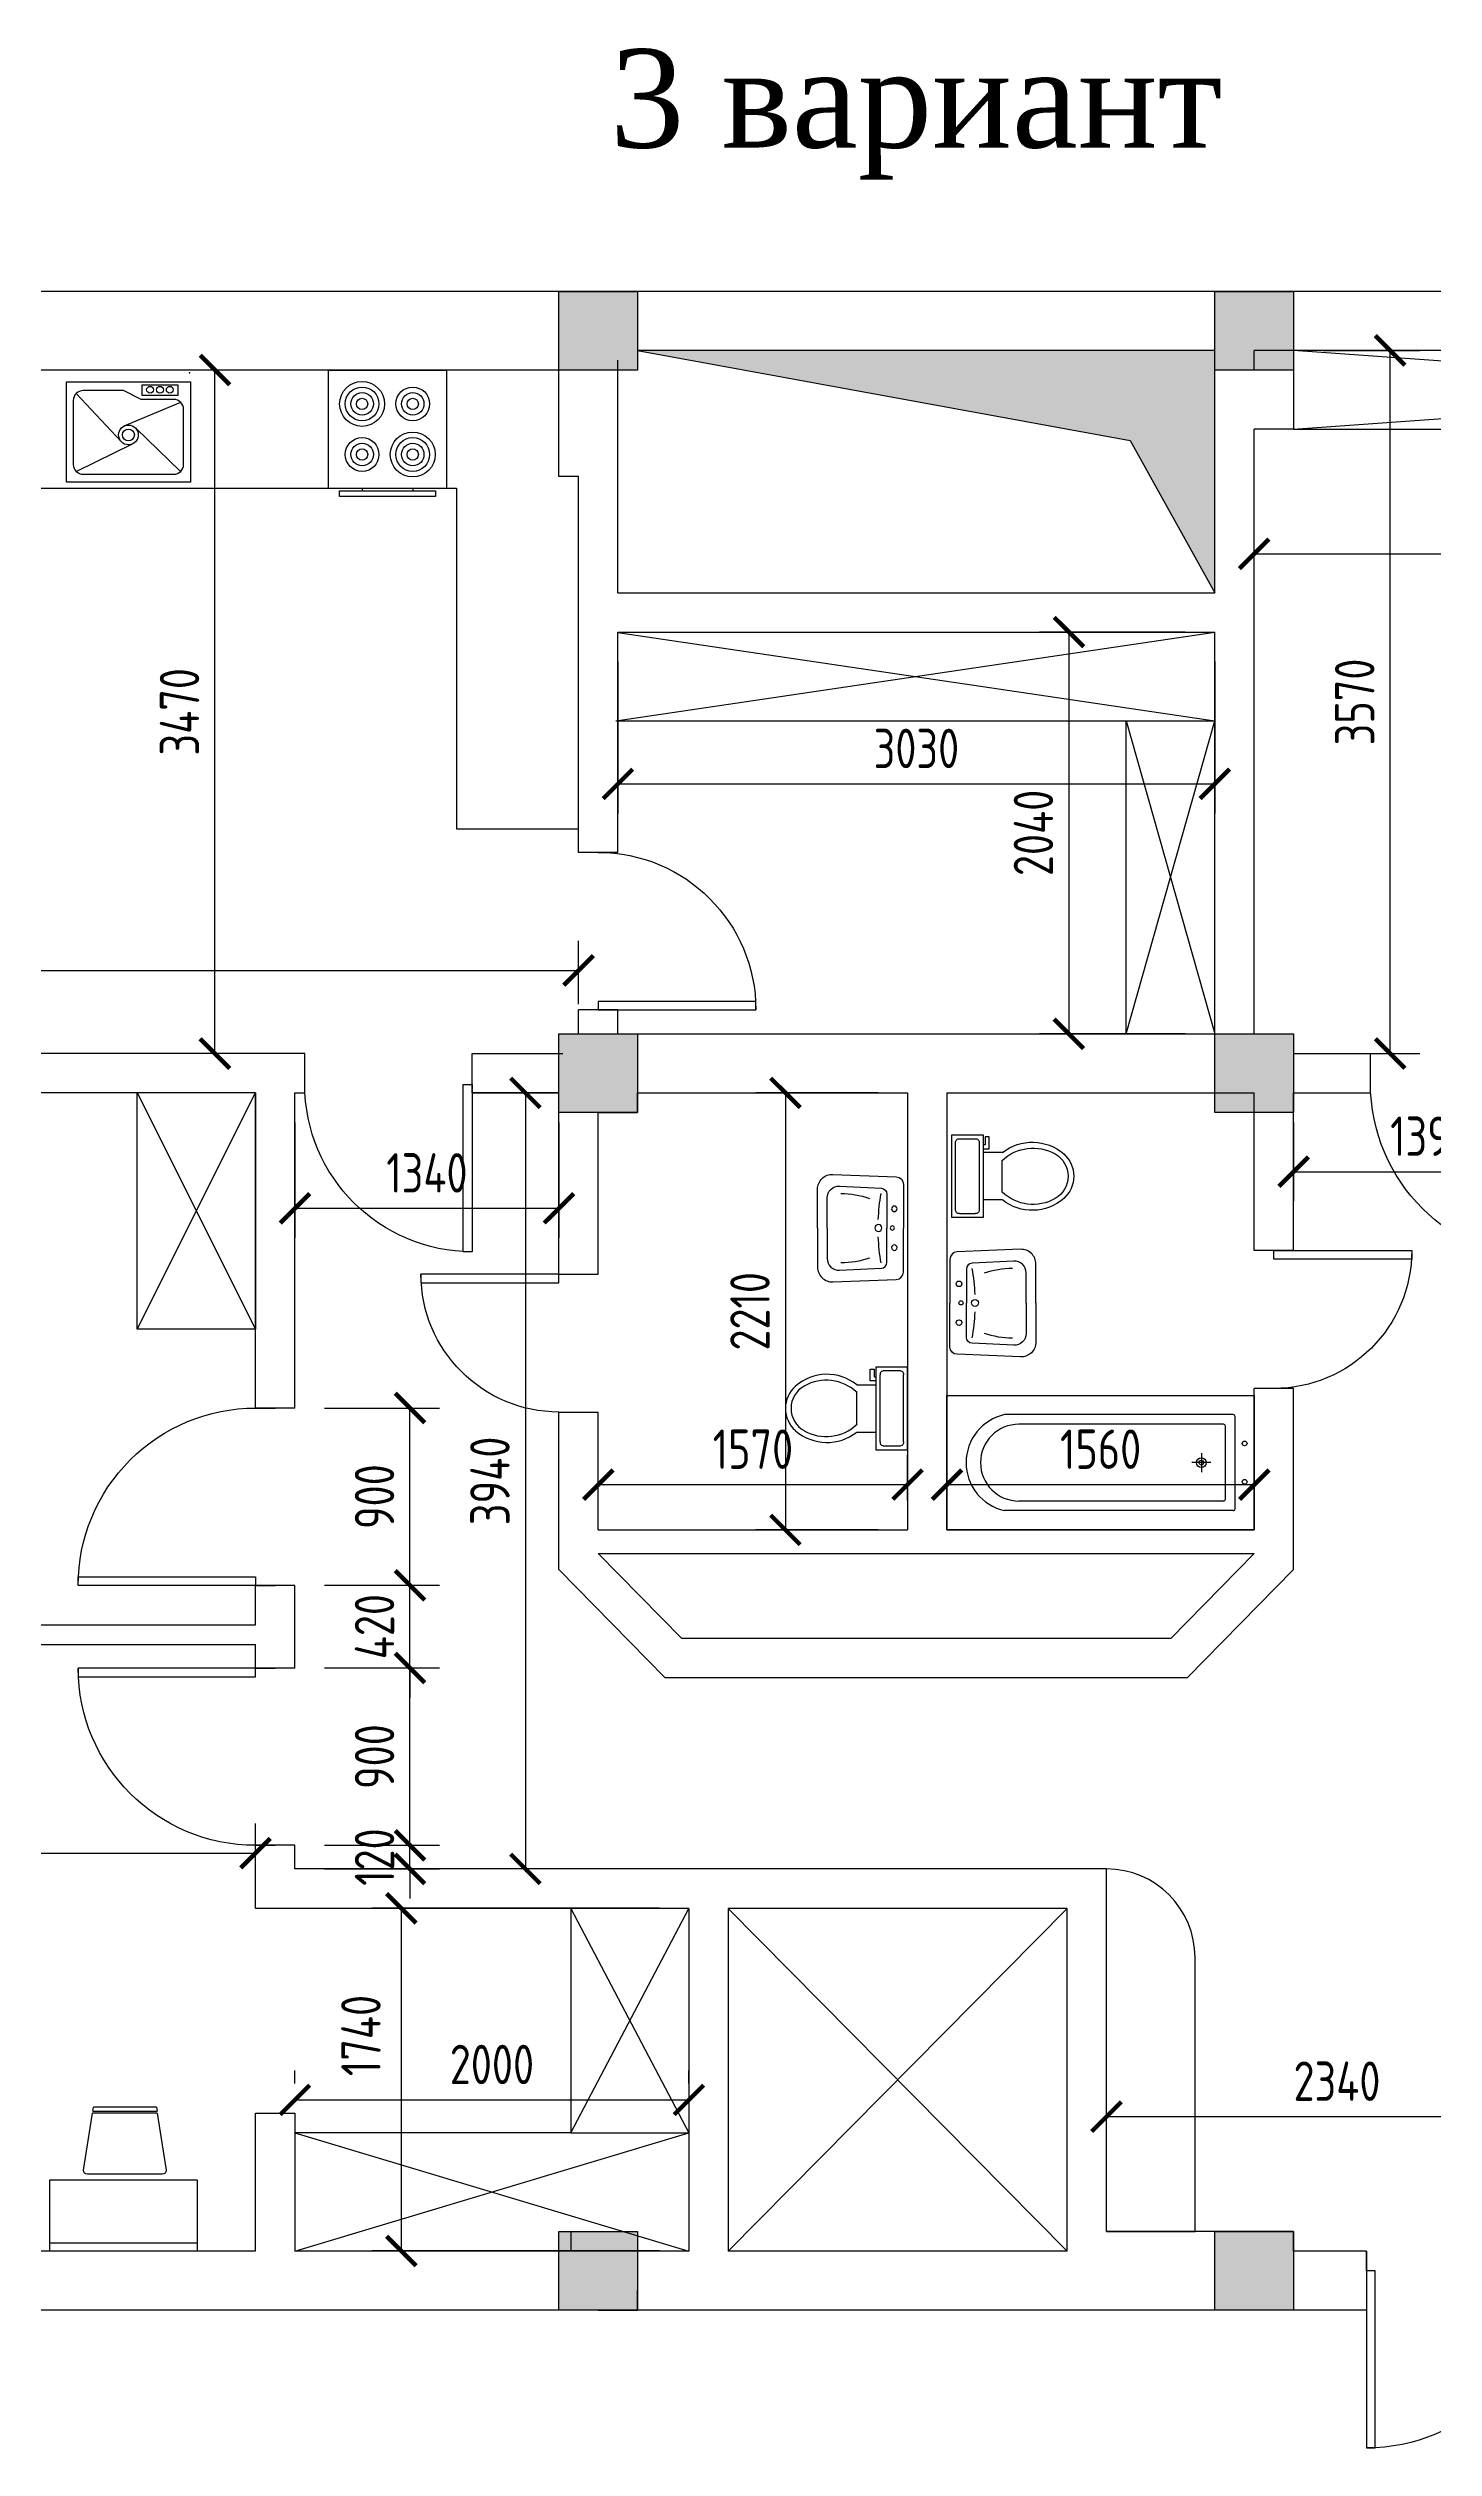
# Model space of a CAD drawing. Header units: millimetres. Extents: x -32476 to 97997, y 23196 to 53777.
# Drawn here: x 17140 to 24176, y 35091 to 47276 of the extents above; entities that cross this region are included whole.
import ezdxf

# ---------------------------------------------------------------- set-up
doc = ezdxf.new("R2010")
doc.units = ezdxf.units.MM
doc.layers.get('Defpoints').update_dxf_attribs({"color": 140})
doc.layers.add('FURNITURE-LAYOUT', color=8, linetype='Continuous')
doc.layers.add('KITSHEN', color=44, linetype='Continuous')
doc.styles.add('Arch-Dim', font='romans.shx', dxfattribs={"width": 0.75})
doc.styles.add('ira', font='times.ttf', dxfattribs={"height": 3})
doc.dimstyles.new('Annotative-UK', dxfattribs={"dimscale": 0, "dimtxt": 2.5, "dimasz": 1.5, "dimexe": 1.5, "dimexo": 1.5, "dimgap": 0.8, "dimtad": 1, "dimdec": 0, "dimdsep": 46, "dimtxsty": 'Arch-Dim', "dimblk": 'ARCHTICK', "dimcen": 2.5, "dimadec": 1, "dimazin": 2, "dimtfac": 1, "dimtdec": 0, "dimtix": 1, "dimtmove": 2, "dimatfit": 3, "dimfxl": 1, "dimtolj": 1, "dimtzin": 0, "dimarcsym": 0})

# ---------------------------------------------------------------- blocks, each defined once
blk = doc.blocks.new('*U8')
for p, q in [((-900, 0), (-900, 100)), ((0, 0), (0, 100))]:
    blk.add_line(p, q)
blk.add_lwpolyline([(0, 0), (0, -900), (-43.75, -900), (-43.75, 0)], close=True)
blk.add_arc((0, 0), 900, 180, 270)
blk = doc.blocks.new('*U37')
for p, q in [((0, 0), (0, 100)), ((900, 0), (900, 100))]:
    blk.add_line(p, q)
blk.add_lwpolyline([(0, 0), (0, -900), (43.75, -900), (43.75, 0)], close=True)
blk.add_arc((0, 0), 900, 270, 0)
blk = doc.blocks.new('*U9')
for p, q in [((0, 0), (0, 100)), ((800, 0), (800, 100))]:
    blk.add_line(p, q)
blk.add_lwpolyline([(0, 0), (0, -800), (43.75, -800), (43.75, 0)], close=True)
blk.add_arc((0, 0), 800, 270, 0)
blk = doc.blocks.new('*U10')
for p, q in [((-700, 0), (-700, 100)), ((0, 0), (0, 100))]:
    blk.add_line(p, q)
blk.add_lwpolyline([(0, 0), (0, -700), (-43.75, -700), (-43.75, 0)], close=True)
blk.add_arc((0, 0), 700, 180, 270)
blk = doc.blocks.new('toilet-6')
at = {"color": 0, "linetype": 'ByBlock'}
for p, q in [((-0.21, -0.02), (-0.21, -0.18)), ((0.21, -0.02), (-0.21, -0.02)), ((-0.19, -0.06), (-0.19, -0.14)), ((0.17, -0.04), (-0.17, -0.04)), ((0.19, -0.14), (0.19, -0.06)), ((0.21, -0.18), (0.21, -0.02)), ((-0.21, -0.18), (0.21, -0.18)), ((-0.2, -0.21), (-0.2, -0.19)), ((-0.2, -0.19), (-0.16, -0.19)), ((-0.14, -0.21), (-0.2, -0.21)), ((-0.17, -0.16), (0.17, -0.16)), ((-0.16, -0.19), (-0.16, -0.18)), ((-0.14, -0.18), (-0.14, -0.21)), ((-0.12, -0.277), (-0.12, -0.18)), ((0.12, -0.277), (0.12, -0.18)), ((0.08, -0.277), (-0.08, -0.277))]:
    blk.add_line(p, q, dxfattribs=at)
for centre, radius, start, end in [((-0.173, -0.057), 0.0177, 81.8699, 188.1301), ((0.172, -0.057), 0.0177, 351.8699, 98.1301), ((-0.173, -0.142), 0.0177, 171.8699, 278.1301), ((0.172, -0.142), 0.0177, 261.8699, 8.1301), ((0.07, -0.429), 0.243, 141.4691, 221.0789), ((0.084, -0.433), 0.227, 136.3677, 209.5765), ((-0.084, -0.433), 0.227, 330.4233, 43.6321), ((-0.07, -0.429), 0.243, 318.9209, 38.5307), ((0, -0.481), 0.13, 209.5765, 330.4233), ((0, -0.49), 0.15, 221.0789, 318.9209)]:
    blk.add_arc(centre, radius, start, end, dxfattribs=at)
blk = doc.blocks.new('fdhgjmkhj')
for points in [[(100874, 40847), (100676, 40847, -0.426121), (100601, 40925), (100614, 41247, -0.402405), (100651, 41283), (100874, 41283)], [(100874, 40896), (100720, 40896, -0.426121), (100660, 40959), (100670, 41171, -0.402405), (100700, 41199), (100874, 41199)], [(100874, 40847), (101072, 40847, 0.426121), (101147, 40925), (101134, 41247, 0.402405), (101096, 41283), (100874, 41283)], [(100874, 40896), (101028, 40896, 0.426121), (101087, 40959), (101077, 41171, 0.402405), (101047, 41199), (100874, 41199)]]:
    blk.add_lwpolyline(points, format="xyb")
for centre, radius in [((100775, 41237), 14.1), ((100875, 41227), 10.6), ((100972, 41237), 14.1), ((100875, 41156), 17.7)]:
    blk.add_circle(centre, radius)
for centre, radius, start, end in [((100865, 42114), 959, 259.9216, 267.8955), ((101159, 40961), 462, 161.1486, 179.4926), ((100882, 42114), 959, 272.1045, 280.0784), ((100588, 40961), 462, 0.5074, 18.8514)]:
    blk.add_arc(centre, radius, start, end)
blk = doc.blocks.new('Bañ06 160x70')
at = {"color": 0, "linetype": 'ByBlock'}
for p, q in [((0, 0.35), (1.6, 0.35)), ((0, -0.35), (0, 0.35)), ((0.109997, 0.25), (1.3, 0.25)), ((1.6, 0.35), (1.6, -0.35)), ((0.1, 0.240002), (0.1, -0.240002)), ((0.15, 0.190002), (0.15, -0.190002)), ((0.159998, 0.2), (1.225, 0.2)), ((0.225, 0), (0.325, 0)), ((0.275, -0.05), (0.275, 0.05)), ((0.159998, -0.2), (1.225, -0.2)), ((1.6, -0.35), (0, -0.35)), ((0.109997, -0.25), (1.3, -0.25))]:
    blk.add_line(p, q, dxfattribs=at)
for centre, radius in [((0.05, 0.1), 0.0125), ((0.275, 0), 0.025), ((0.275, 0), 0.0125), ((0.05, -0.1), 0.0125)]:
    blk.add_circle(centre, radius, dxfattribs=at)
for centre, radius, start, end in [((0.109997, 0.240002), 0.01, 90.000005, 180.000007), ((1.244141, 0), 0.256165, 282.594819, 77.404868), ((0.159998, 0.190002), 0.01, 90.000005, 180.000062), ((1.225, 0), 0.2, 270, 89.999991), ((0.109997, -0.240002), 0.01, 180.000001, 269.99999), ((0.159998, -0.190002), 0.01, 180.000001, 270.000058)]:
    blk.add_arc(centre, radius, start, end, dxfattribs=at)
blk = doc.blocks.new('*U11')
for p, q in [((-700, 0), (-700, -100)), ((0, 0), (0, -100))]:
    blk.add_line(p, q)
blk.add_lwpolyline([(0, 0), (0, 700), (-43.75, 700), (-43.75, 0)], close=True)
blk.add_arc((0, 0), 700, 90, 180)
blk = doc.blocks.new('hjykl.yu')
for p, q in [((95996, 45456), (96224, 45212)), ((96526, 45411), (96237, 45290)), ((96526, 45061), (96298, 45280))]:
    blk.add_line(p, q)
for points in [[(96576, 45516), (96576, 45006), (95946, 45006), (95946, 45516)], [(96511, 45446), (96331, 45446), (96331, 45501), (96511, 45501)]]:
    blk.add_lwpolyline(points, close=True)
blk.add_lwpolyline([(96491, 45426), (96326, 45426), (96236, 45471), (96031, 45471, 0.414214), (95981, 45421), (95981, 45096, 0.414214), (96031, 45046), (96491, 45046, 0.414214), (96541, 45096), (96541, 45376, 0.414214)], format="xyb", close=True)
for centre, radius in [((96371, 45475), 17.5), ((96421, 45475), 17.5), ((96471, 45475), 17.5), ((96261, 45246), 50), ((96261, 45246), 30)]:
    blk.add_circle(centre, radius)
blk = doc.blocks.new('ove 10')
at = {"layer": 'KITSHEN', "color": 7}
for p, q in [((5363.7, 715.5), (5423.7, 715.5)), ((5363.7, 655.5), (5363.7, 715.5)), ((5423.7, 715.5), (5423.7, 655.5)), ((5423.7, 655.5), (5363.7, 655.5)), ((5369.4, 651.3), (5369.4, 654.2)), ((5369.4, 654.2), (5418, 654.2)), ((5418, 651.3), (5369.4, 651.3)), ((5380.8, 655.5), (5380.8, 654.2)), ((5406.5, 655.5), (5406.5, 654.2)), ((5418, 654.2), (5418, 651.3))]:
    blk.add_line(p, q, dxfattribs=at)
for centre, radius in [((5380.8, 698.4), 11.4), ((5380.8, 698.4), 8.57), ((5406.5, 698.4), 8.57), ((5380.8, 698.4), 5.71), ((5380.8, 698.4), 2.86), ((5406.5, 698.4), 5.71), ((5406.5, 698.4), 2.86), ((5406.5, 672.7), 11.4), ((5380.8, 672.7), 8.57), ((5380.8, 672.7), 5.71), ((5380.8, 672.7), 2.86), ((5406.5, 672.7), 8.57), ((5406.5, 672.7), 5.71), ((5406.5, 672.7), 2.86)]:
    blk.add_circle(centre, radius, dxfattribs=at)
blk = doc.blocks.new('D-CH')
at = {"layer": 'FURNITURE-LAYOUT'}
for p, q in [((0, 9.5), (0, -9.5)), ((15.50061, 8.2343), (1, 10.5)), ((15.5, 8.2304), (15.5, -8.2391)), ((16, -8.1584), (16, 8.1534)), ((17, 8), (16.00044, 8.1562)), ((17, 8), (17, -8)), ((1, -10.5), (15.49928, -8.2345)), ((15.99968, -8.1563), (17, -8))]:
    blk.add_line(p, q, dxfattribs=at)
for centre, start, end in [((1, 9.5), 90, 180), ((1, -9.5), 180, 270)]:
    blk.add_arc(centre, 1, start, end, dxfattribs=at)
blk = doc.blocks.new('*U57')
for p, q in [((0, 0), (0, -100)), ((800, 0), (800, -100))]:
    blk.add_line(p, q)
blk.add_lwpolyline([(0, 0), (0, 800), (43.75, 800), (43.75, 0)], close=True)
blk.add_arc((0, 0), 800, 0, 90)
blk = doc.blocks.new('_ArchTick')
at = {"color": 0, "linetype": 'ByBlock', "const_width": 0.15}
blk.add_lwpolyline([(-0.5, -0.5), (0.5, 0.5)], dxfattribs=at)
blk = doc.blocks.new('*D151')
at = {"color": 0, "lineweight": -2, "transparency": 16777216}
for p, q in [((18394, 36941), (18394, 37008)), ((20394, 36941), (20394, 37008)), ((18394, 36858), (20394, 36858))]:
    blk.add_line(p, q, dxfattribs=at)
at = {"layer": 'Defpoints', "color": 0, "transparency": 16777216}
for p in [(20394, 36858), (18394, 36791), (20394, 36791)]:
    blk.add_point(p, dxfattribs=at)
at = {"color": 0, "lineweight": -2, "transparency": 16777216, "xscale": 150, "yscale": 150, "zscale": 150, "rotation": 180}
blk.add_blockref('_ArchTick', (18394, 36858), dxfattribs=at)
at = {"color": 0, "lineweight": -2, "transparency": 16777216, "xscale": 150, "yscale": 150, "zscale": 150}
blk.add_blockref('_ArchTick', (20394, 36858), dxfattribs=at)
at = {"color": 0, "transparency": 16777216, "insert": (19394, 37038), "char_height": 200, "attachment_point": 5, "style": 'Arch-Dim'}
blk.add_mtext('\\A1;2000', dxfattribs=at)
blk = doc.blocks.new('*D152')
at = {"color": 0, "lineweight": -2, "transparency": 16777216}
for p, q in [((20244, 37831), (18784, 37831)), ((18934, 37831), (18934, 36091)), ((20244, 36091), (18784, 36091))]:
    blk.add_line(p, q, dxfattribs=at)
at = {"layer": 'Defpoints', "color": 0, "transparency": 16777216}
for p in [(20394, 37831), (18934, 36091), (20394, 36091)]:
    blk.add_point(p, dxfattribs=at)
at = {"color": 0, "lineweight": -2, "transparency": 16777216, "xscale": 150, "yscale": 150, "zscale": 150}
for p, rotation in [((18934, 37831), 90), ((18934, 36091), 270)]:
    blk.add_blockref('_ArchTick', p, dxfattribs=dict(at, rotation=rotation))
at = {"color": 0, "transparency": 16777216, "insert": (18729, 37185), "char_height": 200, "attachment_point": 5, "rotation": 90, "style": 'Arch-Dim'}
blk.add_mtext('\\A1;1740', dxfattribs=at)
blk = doc.blocks.new('*D153')
at = {"color": 0, "lineweight": -2, "transparency": 16777216}
for p, q in [((12114, 37861), (12114, 38261)), ((18194, 37981), (18194, 38261)), ((12114, 38111), (18194, 38111))]:
    blk.add_line(p, q, dxfattribs=at)
at = {"layer": 'Defpoints', "color": 0, "transparency": 16777216}
for p in [(18194, 38111), (18194, 37831), (12114, 37711)]:
    blk.add_point(p, dxfattribs=at)
at = {"color": 0, "lineweight": -2, "transparency": 16777216, "xscale": 150, "yscale": 150, "zscale": 150, "rotation": 180}
blk.add_blockref('_ArchTick', (12114, 38111), dxfattribs=at)
at = {"color": 0, "lineweight": -2, "transparency": 16777216, "xscale": 150, "yscale": 150, "zscale": 150}
blk.add_blockref('_ArchTick', (18194, 38111), dxfattribs=at)
at = {"color": 0, "transparency": 16777216, "insert": (15154, 38291), "char_height": 200, "attachment_point": 5, "style": 'Arch-Dim'}
blk.add_mtext('\\A1;6080', dxfattribs=at)
blk = doc.blocks.new('*D156')
at = {"color": 0, "lineweight": -2, "transparency": 16777216}
for p, q in [((12114, 42321), (12114, 42743)), ((19834, 42421), (19834, 42743)), ((12114, 42593), (19834, 42593))]:
    blk.add_line(p, q, dxfattribs=at)
at = {"layer": 'Defpoints', "color": 0, "transparency": 16777216}
for p in [(19834, 42593), (12114, 42171), (19834, 42271)]:
    blk.add_point(p, dxfattribs=at)
at = {"color": 0, "lineweight": -2, "transparency": 16777216, "xscale": 150, "yscale": 150, "zscale": 150, "rotation": 180}
blk.add_blockref('_ArchTick', (12114, 42593), dxfattribs=at)
at = {"color": 0, "lineweight": -2, "transparency": 16777216, "xscale": 150, "yscale": 150, "zscale": 150}
blk.add_blockref('_ArchTick', (19834, 42593), dxfattribs=at)
at = {"color": 0, "transparency": 16777216, "insert": (15974, 42773), "char_height": 200, "attachment_point": 5, "style": 'Arch-Dim'}
blk.add_mtext('\\A1;7720', dxfattribs=at)
blk = doc.blocks.new('*D157')
at = {"color": 0, "lineweight": -2, "transparency": 16777216}
for p, q in [((18294, 45641), (17838, 45641)), ((17988, 42171), (17988, 45641)), ((18294, 42171), (17838, 42171))]:
    blk.add_line(p, q, dxfattribs=at)
at = {"layer": 'Defpoints', "color": 0, "transparency": 16777216}
for p in [(17988, 45641), (18444, 45641), (18444, 42171)]:
    blk.add_point(p, dxfattribs=at)
at = {"color": 0, "lineweight": -2, "transparency": 16777216, "xscale": 150, "yscale": 150, "zscale": 150}
for p, rotation in [((17988, 45641), 90), ((17988, 42171), 270)]:
    blk.add_blockref('_ArchTick', p, dxfattribs=dict(at, rotation=rotation))
at = {"color": 0, "transparency": 16777216, "insert": (17808, 43906), "char_height": 200, "attachment_point": 5, "rotation": 90, "style": 'Arch-Dim'}
blk.add_mtext('\\A1;3470', dxfattribs=at)
blk = doc.blocks.new('*D158')
at = {"color": 0, "lineweight": -2, "transparency": 16777216}
for p, q in [((21354, 41971), (20734, 41971)), ((20884, 41971), (20884, 39752)), ((21354, 39752), (20734, 39752))]:
    blk.add_line(p, q, dxfattribs=at)
at = {"layer": 'Defpoints', "color": 0, "transparency": 16777216}
for p in [(21504, 41971), (20884, 39752), (21504, 39752)]:
    blk.add_point(p, dxfattribs=at)
at = {"color": 0, "lineweight": -2, "transparency": 16777216, "xscale": 150, "yscale": 150, "zscale": 150}
for p, rotation in [((20884, 41971), 90), ((20884, 39752), 270)]:
    blk.add_blockref('_ArchTick', p, dxfattribs=dict(at, rotation=rotation))
at = {"color": 0, "transparency": 16777216, "insert": (20704, 40862), "char_height": 200, "attachment_point": 5, "rotation": 90, "style": 'Arch-Dim'}
blk.add_mtext('\\A1;2210', dxfattribs=at)
blk = doc.blocks.new('*D159')
at = {"color": 0, "lineweight": -2, "transparency": 16777216}
for p, q in [((19934, 39902), (19934, 40132)), ((21504, 39902), (21504, 40132)), ((19934, 39982), (21504, 39982))]:
    blk.add_line(p, q, dxfattribs=at)
at = {"layer": 'Defpoints', "color": 0, "transparency": 16777216}
for p in [(21504, 39982), (19934, 39752), (21504, 39752)]:
    blk.add_point(p, dxfattribs=at)
at = {"color": 0, "lineweight": -2, "transparency": 16777216, "xscale": 150, "yscale": 150, "zscale": 150, "rotation": 180}
blk.add_blockref('_ArchTick', (19934, 39982), dxfattribs=at)
at = {"color": 0, "lineweight": -2, "transparency": 16777216, "xscale": 150, "yscale": 150, "zscale": 150}
blk.add_blockref('_ArchTick', (21504, 39982), dxfattribs=at)
at = {"color": 0, "transparency": 16777216, "insert": (20719, 40162), "char_height": 200, "attachment_point": 5, "style": 'Arch-Dim'}
blk.add_mtext('\\A1;1570', dxfattribs=at)
blk = doc.blocks.new('*D160')
at = {"color": 0, "lineweight": -2, "transparency": 16777216}
for p, q in [((21704, 39902), (21704, 40132)), ((23264, 39902), (23264, 40132)), ((21704, 39982), (23264, 39982))]:
    blk.add_line(p, q, dxfattribs=at)
at = {"layer": 'Defpoints', "color": 0, "transparency": 16777216}
for p in [(23264, 39982), (21704, 39752), (23264, 39752)]:
    blk.add_point(p, dxfattribs=at)
at = {"color": 0, "lineweight": -2, "transparency": 16777216, "xscale": 150, "yscale": 150, "zscale": 150, "rotation": 180}
blk.add_blockref('_ArchTick', (21704, 39982), dxfattribs=at)
at = {"color": 0, "lineweight": -2, "transparency": 16777216, "xscale": 150, "yscale": 150, "zscale": 150}
blk.add_blockref('_ArchTick', (23264, 39982), dxfattribs=at)
at = {"color": 0, "transparency": 16777216, "insert": (22484, 40162), "char_height": 200, "attachment_point": 5, "style": 'Arch-Dim'}
blk.add_mtext('\\A1;1560', dxfattribs=at)
blk = doc.blocks.new('*D161')
at = {"color": 0, "lineweight": -2, "transparency": 16777216}
for p, q in [((23614, 45741), (24104, 45741)), ((23954, 42171), (23954, 45741)), ((23614, 42171), (24104, 42171))]:
    blk.add_line(p, q, dxfattribs=at)
at = {"layer": 'Defpoints', "color": 0, "transparency": 16777216}
for p in [(23464, 45741), (23954, 45741), (23464, 42171)]:
    blk.add_point(p, dxfattribs=at)
at = {"color": 0, "lineweight": -2, "transparency": 16777216, "xscale": 150, "yscale": 150, "zscale": 150}
for p, rotation in [((23954, 45741), 90), ((23954, 42171), 270)]:
    blk.add_blockref('_ArchTick', p, dxfattribs=dict(at, rotation=rotation))
at = {"color": 0, "transparency": 16777216, "insert": (23774, 43956), "char_height": 200, "attachment_point": 5, "rotation": 90, "style": 'Arch-Dim'}
blk.add_mtext('\\A1;3570', dxfattribs=at)
blk = doc.blocks.new('*D162')
at = {"color": 0, "lineweight": -2, "transparency": 16777216}
for p, q in [((23264, 42421), (23264, 44858)), ((30974, 42521), (30974, 44858)), ((23264, 44708), (30974, 44708))]:
    blk.add_line(p, q, dxfattribs=at)
at = {"layer": 'Defpoints', "color": 0, "transparency": 16777216}
for p in [(30974, 44708), (30974, 42371), (23264, 42271)]:
    blk.add_point(p, dxfattribs=at)
at = {"color": 0, "lineweight": -2, "transparency": 16777216, "xscale": 150, "yscale": 150, "zscale": 150, "rotation": 180}
blk.add_blockref('_ArchTick', (23264, 44708), dxfattribs=at)
at = {"color": 0, "lineweight": -2, "transparency": 16777216, "xscale": 150, "yscale": 150, "zscale": 150}
blk.add_blockref('_ArchTick', (30974, 44708), dxfattribs=at)
at = {"color": 0, "transparency": 16777216, "insert": (27119, 44888), "char_height": 200, "attachment_point": 5, "style": 'Arch-Dim'}
blk.add_mtext('\\A1;7710', dxfattribs=at)
blk = doc.blocks.new('*D164')
at = {"color": 0, "lineweight": -2, "transparency": 16777216}
for p, q in [((20034, 44161), (20034, 43390)), ((23064, 44161), (23064, 43390)), ((20034, 43540), (23064, 43540))]:
    blk.add_line(p, q, dxfattribs=at)
at = {"layer": 'Defpoints', "color": 0, "transparency": 16777216}
for p in [(20034, 44311), (23064, 44311), (23064, 43540)]:
    blk.add_point(p, dxfattribs=at)
at = {"color": 0, "lineweight": -2, "transparency": 16777216, "xscale": 150, "yscale": 150, "zscale": 150, "rotation": 180}
blk.add_blockref('_ArchTick', (20034, 43540), dxfattribs=at)
at = {"color": 0, "lineweight": -2, "transparency": 16777216, "xscale": 150, "yscale": 150, "zscale": 150}
blk.add_blockref('_ArchTick', (23064, 43540), dxfattribs=at)
at = {"color": 0, "transparency": 16777216, "insert": (21549, 43720), "char_height": 200, "attachment_point": 5, "style": 'Arch-Dim'}
blk.add_mtext('\\A1;3030', dxfattribs=at)
blk = doc.blocks.new('*D165')
at = {"color": 0, "lineweight": -2, "transparency": 16777216}
for p, q in [((22914, 44311), (22173, 44311)), ((22323, 44311), (22323, 42271)), ((22914, 42271), (22173, 42271))]:
    blk.add_line(p, q, dxfattribs=at)
at = {"layer": 'Defpoints', "color": 0, "transparency": 16777216}
for p in [(23064, 44311), (22323, 42271), (23064, 42271)]:
    blk.add_point(p, dxfattribs=at)
at = {"color": 0, "lineweight": -2, "transparency": 16777216, "xscale": 150, "yscale": 150, "zscale": 150}
for p, rotation in [((22323, 44311), 90), ((22323, 42271), 270)]:
    blk.add_blockref('_ArchTick', p, dxfattribs=dict(at, rotation=rotation))
at = {"color": 0, "transparency": 16777216, "insert": (22143, 43291), "char_height": 200, "attachment_point": 5, "rotation": 90, "style": 'Arch-Dim'}
blk.add_mtext('\\A1;2040', dxfattribs=at)
blk = doc.blocks.new('*D166')
at = {"color": 0, "lineweight": -2, "transparency": 16777216}
for p, q in [((22514, 36341), (22514, 36923)), ((24854, 36241), (24854, 36923)), ((22514, 36773), (24854, 36773))]:
    blk.add_line(p, q, dxfattribs=at)
at = {"layer": 'Defpoints', "color": 0, "transparency": 16777216}
for p in [(24854, 36773), (22514, 36191), (24854, 36091)]:
    blk.add_point(p, dxfattribs=at)
at = {"color": 0, "lineweight": -2, "transparency": 16777216, "xscale": 150, "yscale": 150, "zscale": 150, "rotation": 180}
blk.add_blockref('_ArchTick', (22514, 36773), dxfattribs=at)
at = {"color": 0, "lineweight": -2, "transparency": 16777216, "xscale": 150, "yscale": 150, "zscale": 150}
blk.add_blockref('_ArchTick', (24854, 36773), dxfattribs=at)
at = {"color": 0, "transparency": 16777216, "insert": (23684, 36953), "char_height": 200, "attachment_point": 5, "style": 'Arch-Dim'}
blk.add_mtext('\\A1;2340', dxfattribs=at)
blk = doc.blocks.new('*D168')
at = {"color": 0, "lineweight": -2, "transparency": 16777216}
for p, q in [((19584, 41971), (19414, 41971)), ((19564, 41971), (19564, 38031)), ((19584, 38031), (19414, 38031))]:
    blk.add_line(p, q, dxfattribs=at)
at = {"layer": 'Defpoints', "color": 0, "transparency": 16777216}
for p in [(19734, 41971), (19564, 38031), (19734, 38031)]:
    blk.add_point(p, dxfattribs=at)
at = {"color": 0, "lineweight": -2, "transparency": 16777216, "xscale": 150, "yscale": 150, "zscale": 150}
for p, rotation in [((19564, 41971), 90), ((19564, 38031), 270)]:
    blk.add_blockref('_ArchTick', p, dxfattribs=dict(at, rotation=rotation))
at = {"color": 0, "transparency": 16777216, "insert": (19384, 40001), "char_height": 200, "attachment_point": 5, "rotation": 90, "style": 'Arch-Dim'}
blk.add_mtext('\\A1;3940', dxfattribs=at)
blk = doc.blocks.new('*D169')
at = {"color": 0, "lineweight": -2, "transparency": 16777216}
for p, q in [((18394, 41821), (18394, 41235)), ((19734, 41821), (19734, 41235)), ((18394, 41385), (19734, 41385))]:
    blk.add_line(p, q, dxfattribs=at)
at = {"layer": 'Defpoints', "color": 0, "transparency": 16777216}
for p in [(18394, 41971), (19734, 41971), (19734, 41385)]:
    blk.add_point(p, dxfattribs=at)
at = {"color": 0, "lineweight": -2, "transparency": 16777216, "xscale": 150, "yscale": 150, "zscale": 150, "rotation": 180}
blk.add_blockref('_ArchTick', (18394, 41385), dxfattribs=at)
at = {"color": 0, "lineweight": -2, "transparency": 16777216, "xscale": 150, "yscale": 150, "zscale": 150}
blk.add_blockref('_ArchTick', (19734, 41385), dxfattribs=at)
at = {"color": 0, "transparency": 16777216, "insert": (19064, 41565), "char_height": 200, "attachment_point": 5, "style": 'Arch-Dim'}
blk.add_mtext('\\A1;1340', dxfattribs=at)
blk = doc.blocks.new('*D170')
at = {"color": 0, "lineweight": -2, "transparency": 16777216}
for p, q in [((18978, 38151), (18978, 38301)), ((18544, 38151), (19128, 38151)), ((18978, 38031), (18978, 38151)), ((18544, 38031), (19128, 38031)), ((18978, 38031), (18978, 37881))]:
    blk.add_line(p, q, dxfattribs=at)
at = {"layer": 'Defpoints', "color": 0, "transparency": 16777216}
for p in [(18394, 38151), (18978, 38151), (18394, 38031)]:
    blk.add_point(p, dxfattribs=at)
at = {"color": 0, "lineweight": -2, "transparency": 16777216, "xscale": 150, "yscale": 150, "zscale": 150}
for p, rotation in [((18978, 38151), 270), ((18978, 38031), 90)]:
    blk.add_blockref('_ArchTick', p, dxfattribs=dict(at, rotation=rotation))
at = {"color": 0, "transparency": 16777216, "insert": (18798, 38091), "char_height": 200, "attachment_point": 5, "rotation": 90, "style": 'Arch-Dim'}
blk.add_mtext('\\A1;120', dxfattribs=at)
blk = doc.blocks.new('*D171')
at = {"color": 0, "lineweight": -2, "transparency": 16777216}
for p, q in [((18544, 39051), (19128, 39051)), ((18978, 38151), (18978, 39051)), ((18544, 38151), (19128, 38151))]:
    blk.add_line(p, q, dxfattribs=at)
at = {"layer": 'Defpoints', "color": 0, "transparency": 16777216}
for p in [(18394, 39051), (18978, 39051), (18394, 38151)]:
    blk.add_point(p, dxfattribs=at)
at = {"color": 0, "lineweight": -2, "transparency": 16777216, "xscale": 150, "yscale": 150, "zscale": 150}
for p, rotation in [((18978, 39051), 90), ((18978, 38151), 270)]:
    blk.add_blockref('_ArchTick', p, dxfattribs=dict(at, rotation=rotation))
at = {"color": 0, "transparency": 16777216, "insert": (18798, 38601), "char_height": 200, "attachment_point": 5, "rotation": 90, "style": 'Arch-Dim'}
blk.add_mtext('\\A1;900', dxfattribs=at)
blk = doc.blocks.new('*D172')
at = {"color": 0, "lineweight": -2, "transparency": 16777216}
for p, q in [((18978, 39471), (18978, 39621)), ((18544, 39471), (19128, 39471)), ((18978, 39051), (18978, 39471)), ((18544, 39051), (19128, 39051)), ((18978, 39051), (18978, 38901))]:
    blk.add_line(p, q, dxfattribs=at)
at = {"layer": 'Defpoints', "color": 0, "transparency": 16777216}
for p in [(18394, 39471), (18978, 39471), (18394, 39051)]:
    blk.add_point(p, dxfattribs=at)
at = {"color": 0, "lineweight": -2, "transparency": 16777216, "xscale": 150, "yscale": 150, "zscale": 150}
for p, rotation in [((18978, 39471), 270), ((18978, 39051), 90)]:
    blk.add_blockref('_ArchTick', p, dxfattribs=dict(at, rotation=rotation))
at = {"color": 0, "transparency": 16777216, "insert": (18798, 39261), "char_height": 200, "attachment_point": 5, "rotation": 90, "style": 'Arch-Dim'}
blk.add_mtext('\\A1;420', dxfattribs=at)
blk = doc.blocks.new('*D173')
at = {"color": 0, "lineweight": -2, "transparency": 16777216}
for p, q in [((18544, 40371), (19128, 40371)), ((18978, 39471), (18978, 40371)), ((18544, 39471), (19128, 39471))]:
    blk.add_line(p, q, dxfattribs=at)
at = {"layer": 'Defpoints', "color": 0, "transparency": 16777216}
for p in [(18394, 40371), (18978, 40371), (18394, 39471)]:
    blk.add_point(p, dxfattribs=at)
at = {"color": 0, "lineweight": -2, "transparency": 16777216, "xscale": 150, "yscale": 150, "zscale": 150}
for p, rotation in [((18978, 40371), 90), ((18978, 39471), 270)]:
    blk.add_blockref('_ArchTick', p, dxfattribs=dict(at, rotation=rotation))
at = {"color": 0, "transparency": 16777216, "insert": (18798, 39921), "char_height": 200, "attachment_point": 5, "rotation": 90, "style": 'Arch-Dim'}
blk.add_mtext('\\A1;900', dxfattribs=at)
blk = doc.blocks.new('*D174')
at = {"color": 0, "lineweight": -2, "transparency": 16777216}
for p, q in [((23464, 41821), (23464, 41421)), ((24854, 41821), (24854, 41421)), ((23464, 41571), (24854, 41571))]:
    blk.add_line(p, q, dxfattribs=at)
at = {"layer": 'Defpoints', "color": 0, "transparency": 16777216}
for p in [(23464, 41971), (24854, 41971), (24854, 41571)]:
    blk.add_point(p, dxfattribs=at)
at = {"color": 0, "lineweight": -2, "transparency": 16777216, "xscale": 150, "yscale": 150, "zscale": 150, "rotation": 180}
blk.add_blockref('_ArchTick', (23464, 41571), dxfattribs=at)
at = {"color": 0, "lineweight": -2, "transparency": 16777216, "xscale": 150, "yscale": 150, "zscale": 150}
blk.add_blockref('_ArchTick', (24854, 41571), dxfattribs=at)
at = {"color": 0, "transparency": 16777216, "insert": (24159, 41751), "char_height": 200, "attachment_point": 5, "style": 'Arch-Dim'}
blk.add_mtext('\\A1;1390', dxfattribs=at)

msp = doc.modelspace()

# ---------------------------------------------------------------- hatches: boundary and pattern name
h = msp.add_hatch(color=256)
h.dxf.hatch_style = 1
h.paths.add_polyline_path([(20133.8, 46040.7), (19733.8, 46040.7), (19733.8, 45640.7), (20133.8, 45640.7)])
h = msp.add_hatch(color=256)
h.dxf.hatch_style = 1
h.paths.add_polyline_path([(23463.8, 46040.7), (23063.8, 46040.7), (23063.8, 45640.7), (23463.8, 45640.7)])
h = msp.add_hatch(color=256)
h.dxf.hatch_style = 1
h.paths.add_polyline_path([(23063.8, 45740.7), (20133.8, 45740.7), (22634.8, 45282.7), (23063.8, 44510.7)])
h = msp.add_hatch(color=256)
h.dxf.hatch_style = 1
h.paths.add_polyline_path([(20133.8, 42270.7), (19733.8, 42270.7), (19733.8, 41870.7), (20133.8, 41870.7)])
h = msp.add_hatch(color=256)
h.dxf.hatch_style = 1
h.paths.add_polyline_path([(23463.8, 42270.7), (23063.8, 42270.7), (23063.8, 41870.7), (23463.8, 41870.7)])
h = msp.add_hatch(color=256)
h.dxf.hatch_style = 1
h.paths.add_polyline_path([(20133.8, 36190.7), (19733.8, 36190.7), (19733.8, 35790.7), (20133.8, 35790.7)])
h = msp.add_hatch(color=256)
h.dxf.hatch_style = 1
h.paths.add_polyline_path([(23463.8, 36190.7), (23063.8, 36190.7), (23063.8, 35790.7), (23463.8, 35790.7)])

# ---------------------------------------------------------------- linework, layer by layer
at = {"lineweight": 30}
for p, q in [((31273.8, 46040.7), (11813.8, 46040.7)), ((20133.8, 45740.7), (22634.8, 45282.7)), ((23063.8, 45740.7), (20133.8, 45740.7)), ((23063.8, 44510.7), (23063.8, 45740.7)), ((23263.8, 45640.7), (23263.8, 45740.7)), ((29063.8, 45740.7), (23263.8, 45740.7)), ((20133.8, 45640.7), (15983.8, 45640.7)), ((19733.8, 45100.7), (19733.8, 45640.7)), ((20033.7, 44510.7), (20033.7, 45691.7)), ((23063.8, 44510.7), (23063.8, 45640.7)), ((23463.8, 45640.7), (23463.8, 45340.7)), ((23263.8, 42270.7), (23263.8, 45340.7)), ((23463.8, 45340.7), (23263.8, 45340.7)), ((22634.8, 45282.7), (23063.8, 44510.7)), ((19833.8, 45100.7), (19733.8, 45100.7)), ((19833.8, 43192.1), (19833.8, 45101.7)), ((20033.7, 44510.7), (23063.8, 44510.7)), ((20033.7, 44310.7), (23063.8, 44310.7)), ((20033.7, 43192.1), (20033.7, 44310.7)), ((23063.8, 42270.7), (23063.8, 44310.7)), ((20033.7, 43192.1), (19833.8, 43192.1)), ((19833.8, 42270.7), (19833.8, 42392.1)), ((20033.7, 42392.1), (19833.8, 42392.1)), ((20033.7, 42272.1), (20033.7, 42392.1)), ((18443.8, 42170.7), (14073.8, 42170.7)), ((18443.8, 41970.7), (18443.8, 42170.7)), ((19293.8, 41970.7), (19293.8, 42170.7)), ((19293.8, 42170.7), (19753.8, 42170.7)), ((19733.8, 42170.7), (19733.8, 42270.7)), ((19753.8, 42270.7), (19833.8, 42270.7)), ((20133.8, 42270.7), (23063.8, 42270.7)), ((23463.8, 42170.7), (23853.8, 42170.7)), ((23853.8, 41970.7), (23853.8, 42170.7)), ((18193.8, 41970.7), (14073.8, 41970.7)), ((18193.8, 40370.7), (18193.8, 41970.7)), ((18393.8, 40370.7), (18393.8, 41970.7)), ((18393.8, 41970.7), (18443.8, 41970.7)), ((19293.8, 41970.7), (19733.8, 41970.7)), ((19733.8, 41970.7), (19293.8, 41970.7)), ((19733.8, 41050.7), (19733.8, 41970.7)), ((20133.8, 41870.7), (20133.8, 41970.7)), ((20133.8, 41970.7), (21503.8, 41970.7)), ((21503.8, 41970.7), (21503.8, 39752.5)), ((21703.8, 41970.7), (21703.8, 39752.5)), ((21703.8, 41970.7), (23263.8, 41970.7)), ((23263.8, 41170.7), (23263.8, 41970.7)), ((23463.8, 41170.7), (23463.8, 41970.7)), ((23463.8, 41970.7), (23853.8, 41970.7)), ((19933.8, 41050.7), (19933.8, 41870.7)), ((19933.8, 41870.7), (20133.8, 41870.7)), ((23463.8, 41170.7), (23263.8, 41170.7)), ((19733.8, 41050.7), (19933.8, 41050.7)), ((23263.8, 39752.5), (23263.8, 40470.7)), ((23463.8, 40470.7), (23263.8, 40470.7)), ((23463.8, 39550.7), (23463.8, 40470.7)), ((23463.8, 39550.7), (23463.8, 40470.7)), ((18393.8, 40370.7), (18193.8, 40370.7)), ((19733.8, 39550.7), (19733.8, 40350.7)), ((19733.8, 40350.7), (19933.8, 40350.7)), ((19933.8, 39752.5), (19933.8, 40350.7)), ((19933.8, 39752.5), (21503.8, 39752.5)), ((21703.8, 39752.5), (23263.8, 39752.5)), ((19933.8, 39632.5), (20357.7, 39200.7)), ((19933.8, 39632.5), (23263.8, 39632.5)), ((23263.8, 39632.5), (22839.8, 39200.7)), ((19733.8, 39550.7), (20273.8, 39000.7)), ((23463.8, 39550.7), (22923.8, 39000.7)), ((18193.8, 39270.7), (18193.8, 39470.7)), ((18393.8, 39470.7), (18193.8, 39470.7)), ((18393.8, 39050.7), (18393.8, 39470.7)), ((13673.8, 39270.7), (18193.8, 39270.7)), ((18073.8, 39270.7), (18193.8, 39270.7)), ((13673.8, 39170.7), (18193.8, 39170.7)), ((18193.8, 39050.7), (18193.8, 39170.7)), ((22839.8, 39200.7), (20357.7, 39200.7)), ((18393.8, 39050.7), (18193.8, 39050.7)), ((22923.8, 39000.7), (20273.8, 39000.7)), ((18193.8, 37830.7), (18193.8, 38150.7)), ((18393.8, 38150.7), (18193.8, 38150.7)), ((18393.8, 38030.7), (18393.8, 38150.7)), ((22513.8, 38030.7), (18393.8, 38030.7)), ((22513.8, 36190.7), (22513.8, 38030.7)), ((20393.8, 37830.7), (18193.8, 37830.7)), ((20393.8, 37830.7), (20393.8, 36090.7)), ((22313.8, 37830.7), (20593.8, 37830.7)), ((20593.8, 37830.7), (20593.8, 36090.7)), ((22313.8, 36090.7), (22313.8, 37830.7)), ((20393.8, 37730.7), (20393.8, 36090.7)), ((18193.8, 36090.7), (18193.8, 36790.7)), ((18193.8, 36790.7), (18393.8, 36790.7)), ((18393.8, 36790.7), (18393.8, 36090.7)), ((18193.8, 36090.7), (13673.8, 36090.7)), ((20393.8, 36090.7), (18393.8, 36090.7)), ((19793.8, 36190.7), (19793.8, 36090.7)), ((22313.8, 36090.7), (20593.8, 36090.7)), ((23463.8, 36190.7), (22513.8, 36190.7)), ((23463.8, 36090.7), (23463.8, 36190.7)), ((23833.8, 36090.7), (23463.8, 36090.7)), ((23833.8, 36090.7), (23833.8, 35790.7)), ((20133.8, 35790.7), (20133.8, 35890.7)), ((23833.8, 35790.7), (11813.8, 35790.7)), ((19933.8, 35790.7), (20133.8, 35790.7))]:
    msp.add_line(p, q, dxfattribs=at)
for p, q in [((23463.8, 45740.7), (23463.8, 45340.7)), ((23463.8, 45340.7), (29063.8, 45740.7)), ((29063.8, 45340.7), (23463.8, 45740.7)), ((23463.8, 45340.7), (29063.8, 45340.7)), ((17283.4, 45126.3), (17572.7, 45267.8)), ((15983.8, 45040.7), (19214.2, 45040.7)), ((19214.2, 45040.7), (19214.2, 43312.1)), ((20022.5, 43860.7), (23063.8, 44310.7)), ((20033.7, 44308.6), (23063.8, 43860.7)), ((20022.5, 43860.7), (23063.8, 43860.7)), ((22613.8, 42270.7), (22613.8, 43860.7)), ((22613.8, 42270.7), (23063.8, 43860.7)), ((22613.8, 43860.7), (23063.8, 42270.7)), ((19214.2, 43312.1), (19833.8, 43312.1)), ((17593.8, 40770.7), (17593.8, 41970.7)), ((17593.8, 40770.7), (18193.8, 41970.7)), ((17593.8, 41970.7), (18193.8, 40770.7)), ((18193.8, 41970.7), (18193.8, 40770.7)), ((18193.8, 40770.7), (17593.8, 40770.7)), ((19793.8, 37830.7), (19793.8, 36690.7)), ((19793.8, 36690.7), (20393.8, 37830.7)), ((19793.8, 37830.7), (20393.8, 36690.7)), ((20593.8, 37830.7), (22313.8, 36090.7)), ((22313.8, 37830.7), (20593.8, 36090.7)), ((22963.8, 36190.7), (22963.8, 37580.7)), ((19793.8, 36690.7), (18393.8, 36690.7)), ((18393.8, 36090.7), (20393.8, 36690.7)), ((18393.8, 36690.7), (20393.8, 36090.7)), ((19793.8, 36690.7), (20393.8, 36690.7)), ((17897.8, 36450.6), (17147.8, 36450.6)), ((17147.8, 36450.6), (17147.8, 36090.7)), ((17897.8, 36450.6), (17897.8, 36090.7)), ((17897.8, 36130.7), (17147.8, 36130.7)), ((17897.8, 36090.7), (17147.8, 36090.7)), ((22513.8, 36190.7), (22963.8, 36190.7))]:
    msp.add_line(p, q)
for points in [[(19733.8, 46040.7), (20133.8, 46040.7), (20133.8, 45640.7), (19733.8, 45640.7)], [(23063.8, 46040.7), (23463.8, 46040.7), (23463.8, 45640.7), (23063.8, 45640.7)], [(19733.8, 42270.7), (20133.8, 42270.7), (20133.8, 41870.7), (19733.8, 41870.7)], [(23063.8, 42270.7), (23463.8, 42270.7), (23463.8, 41870.7), (23063.8, 41870.7)], [(19733.8, 36190.7), (20133.8, 36190.7), (20133.8, 35790.7), (19733.8, 35790.7)], [(23063.8, 36190.7), (23463.8, 36190.7), (23463.8, 35790.7), (23063.8, 35790.7)]]:
    msp.add_lwpolyline(points, close=True, dxfattribs=at)
msp.add_arc((22513.8, 37580.7), 450, 0, 90)
msp.add_point((17858.7, 45626.7))

# ---------------------------------------------------------------- block references
msp.add_blockref('hjykl.yu', (-78712.2, 65.7))
at = {"lineweight": 30, "xscale": -1, "rotation": 270}
for name, p in [('*U57', (19933.7, 42392.1)), ('*U11', (23363.8, 41170.7)), ('*U10', (19733.8, 41050.7)), ('*U37', (18193.8, 39470.7)), ('*U8', (18193.8, 39050.7))]:
    msp.add_blockref(name, p, dxfattribs=at)
at = {"lineweight": 30, "xscale": -1.0625, "yscale": 1.0625, "zscale": 1.0625}
msp.add_blockref('*U9', (19293.8, 42014.4), dxfattribs=at)
at = {"lineweight": 30, "xscale": -1}
for name, p in [('*U37', (24753.8, 42020.7)), ('*U8', (23833.8, 35990.7))]:
    msp.add_blockref(name, p, dxfattribs=at)
for name, p, xscale, yscale, zscale, rotation in [('toilet-6', (21708.1, 41547.7), -1000, 1000, 1000, 90), ('toilet-6', (21523.8, 40369.1), 1000, 1000, 1000, 270), ('Bañ06 160x70', (23263.8, 40093.7), 975.0128204285152, 975.0128204285152, 975.0128204285152, 180.0000000000006), ('D-CH', (17530.7, 36480.7), -20, 20, 20, 270)]:
    msp.add_blockref(name, p, dxfattribs=dict(xscale=xscale, yscale=yscale, zscale=zscale, rotation=rotation))
at = {"xscale": -1, "rotation": 270}
msp.add_blockref('fdhgjmkhj', (-19800.1, -59589.7), dxfattribs=at)
at = {"rotation": 90}
msp.add_blockref('fdhgjmkhj', (63002.4, -59970.3), dxfattribs=at)
at = {"layer": 'KITSHEN', "xscale": 10, "yscale": 10, "zscale": 10}
msp.add_blockref('ove 10', (-35073, 38485.3), dxfattribs=at)

# ---------------------------------------------------------------- texts
at = {"lineweight": 20, "style": 'ira'}
msp.add_text('3 вариант', height=500, dxfattribs=at).set_placement((19993.3, 46770.7))

# ---------------------------------------------------------------- dimensions: what is measured, and where the dimension line sits
for base, p1, p2, picture, middle in [((23954.2, 45740.7), (23463.8, 42170.7), (23463.8, 45740.7), '*D161', (23774.2, 43955.7)), ((17987.7, 45640.7), (18443.8, 42170.7), (18443.8, 45640.7), '*D157', (17807.7, 43905.7)), ((22322.9, 42270.7), (23063.8, 44310.7), (23063.8, 42270.7), '*D165', (22142.9, 43290.7)), ((19563.9, 38030.7), (19733.8, 41970.7), (19733.8, 38030.7), '*D168', (19383.9, 40000.7)), ((18978.2, 40370.7), (18393.8, 39470.7), (18393.8, 40370.7), '*D173', (18798.2, 39920.7)), ((18978.2, 39470.7), (18393.8, 39050.7), (18393.8, 39470.7), '*D172', (18798.2, 39260.7)), ((18978.2, 39050.7), (18393.8, 38150.7), (18393.8, 39050.7), '*D171', (18798.2, 38600.7)), ((18978.2, 38150.7), (18393.8, 38030.7), (18393.8, 38150.7), '*D170', (18798.2, 38090.7))]:
    dim = msp.add_linear_dim(base=base, p1=p1, p2=p2, angle=90, dimstyle='Annotative-UK', override={"dimtxt": 2, "dimzin": 3})
    dim.commit()
    dim.dimension.update_dxf_attribs({"geometry": picture, "text_midpoint": middle})
for base, p1, p2, picture, middle in [((30973.8, 44707.7), (23263.8, 42270.7), (30973.8, 42370.7), '*D162', (27118.8, 44887.7)), ((23063.8, 43540.1), (20033.7, 44310.7), (23063.8, 44310.7), '*D164', (21548.7, 43720.1)), ((19833.8, 42593.2), (12113.8, 42170.7), (19833.8, 42270.7), '*D156', (15973.8, 42773.2)), ((19733.8, 41385.1), (18393.8, 41970.7), (19733.8, 41970.7), '*D169', (19063.8, 41565.1)), ((24853.8, 41570.7), (23463.8, 41970.7), (24853.8, 41970.7), '*D174', (24158.8, 41750.7)), ((21503.8, 39982.2), (19933.8, 39752.5), (21503.8, 39752.5), '*D159', (20718.8, 40162.2)), ((23263.8, 39982.2), (21703.8, 39752.5), (23263.8, 39752.5), '*D160', (22483.8, 40162.2)), ((18193.8, 38111.1), (12113.8, 37710.7), (18193.8, 37830.7), '*D153', (15153.8, 38291.1)), ((20393.8, 36857.7), (18393.8, 36790.7), (20393.8, 36790.7), '*D151', (19393.8, 37037.7)), ((24853.8, 36773.3), (22513.8, 36190.7), (24853.8, 36090.7), '*D166', (23683.8, 36953.3))]:
    dim = msp.add_linear_dim(base=base, p1=p1, p2=p2, dimstyle='Annotative-UK', override={"dimtxt": 2, "dimzin": 3})
    dim.commit()
    dim.dimension.update_dxf_attribs({"geometry": picture, "text_midpoint": middle})
dim = msp.add_linear_dim(base=(20883.8, 39752.5), p1=(21503.8, 41970.7), p2=(21503.8, 39752.5), angle=90, text='2210', dimstyle='Annotative-UK', override={"dimtxt": 2, "dimzin": 3})
dim.commit()
dim.dimension.update_dxf_attribs({"geometry": '*D158', "text_midpoint": (20703.8, 40861.6)})
dim = msp.add_linear_dim(base=(18933.7, 36090.7), p1=(20393.8, 37830.7), p2=(20393.8, 36090.7), angle=90, dimstyle='Annotative-UK', override={"dimtxt": 2, "dimzin": 3})
dim.commit()
dim.dimension.update_dxf_attribs({"geometry": '*D152', "text_midpoint": (18728.7, 37184.8), "dimtype": 160})

doc.saveas('drawing.dxf')
